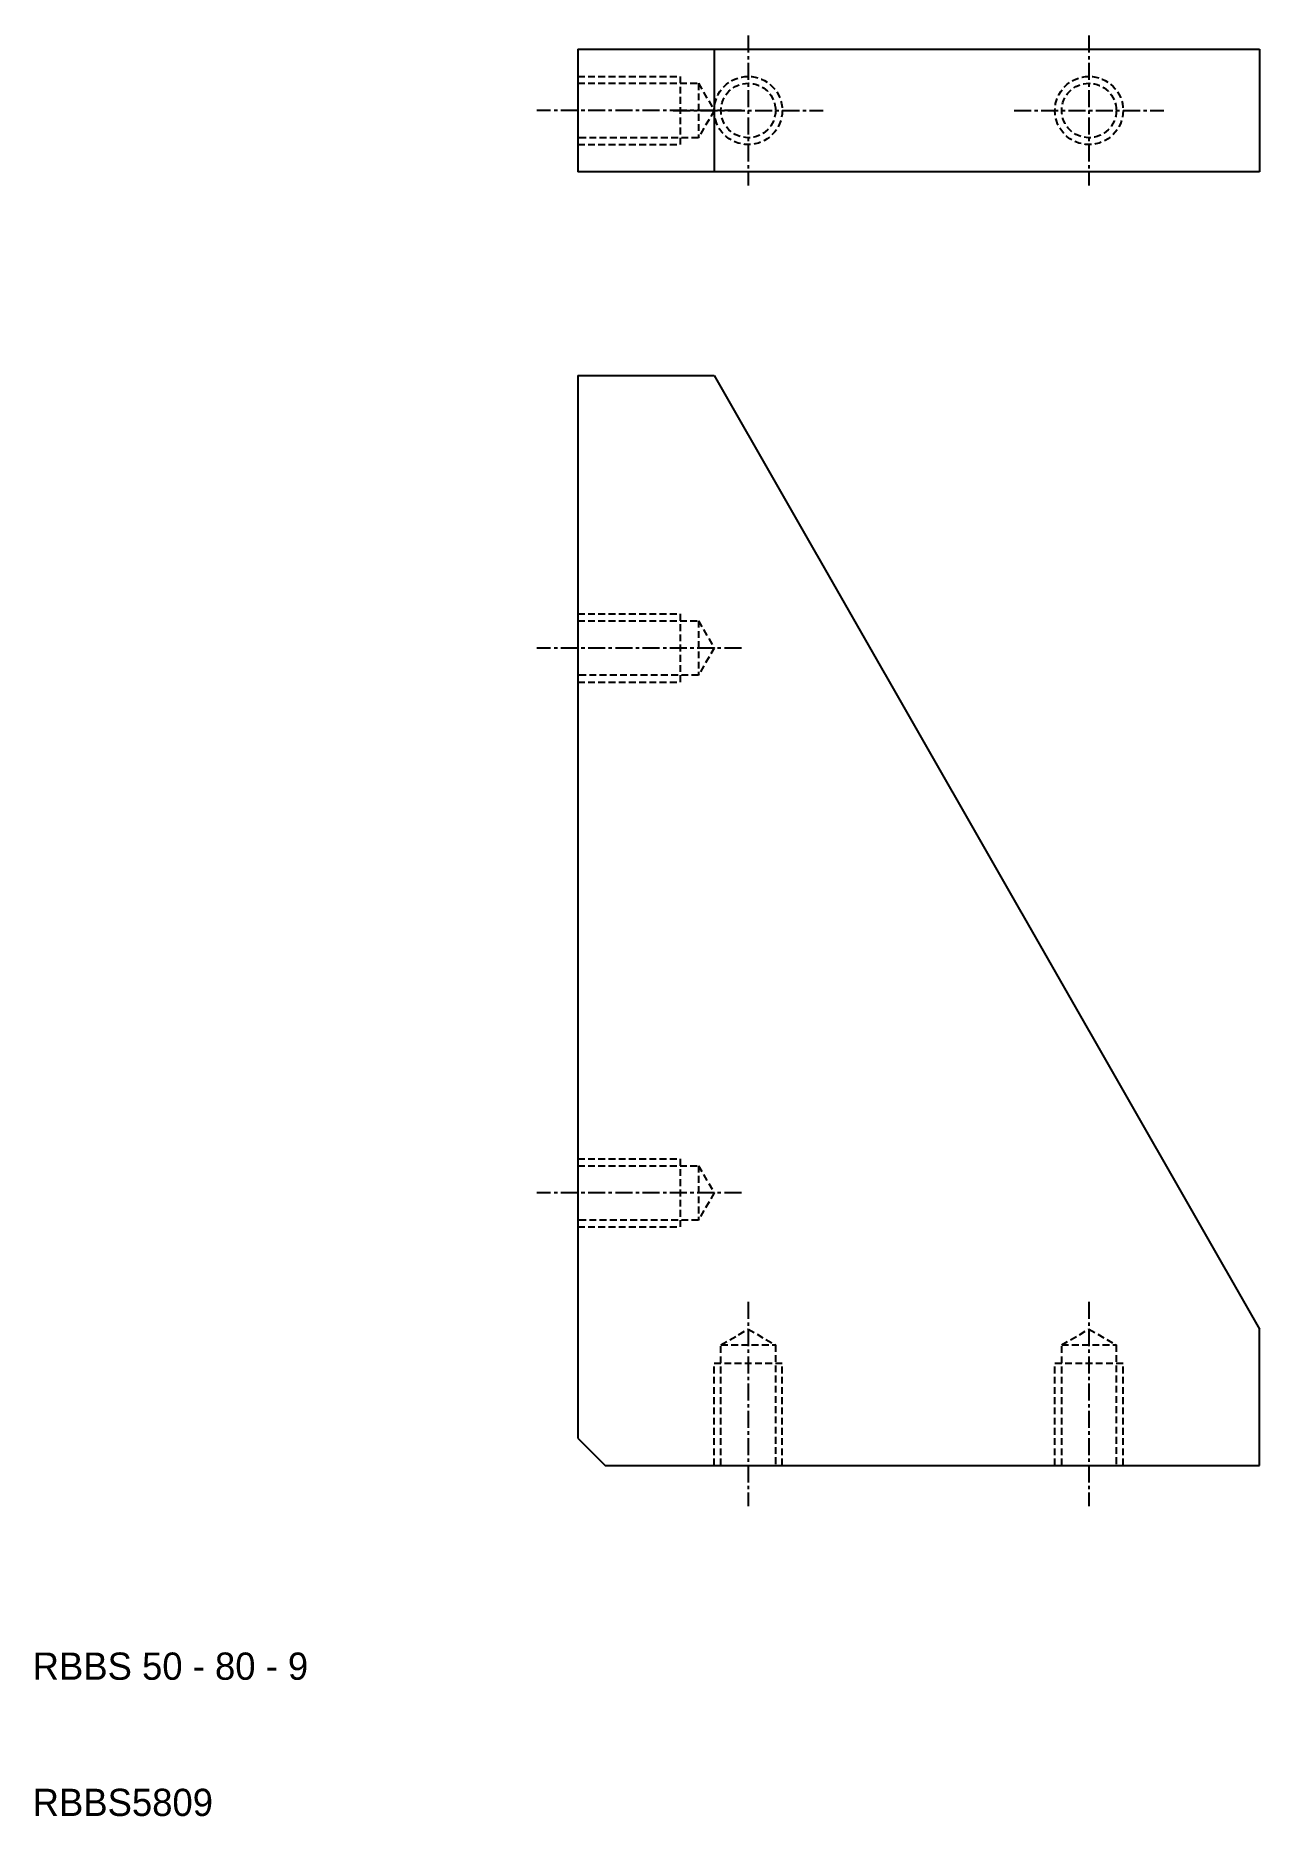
# Model space of a CAD drawing. Extents: x 10 to 100, y 10 to 141.
import ezdxf

# ---------------------------------------------------------------- set-up
doc = ezdxf.new("R2010")
doc.units = 0
doc.linetypes.add('CENTER', pattern=[2, 1.25, -0.25, 0.25, -0.25])
doc.linetypes.add('DASHED', pattern=[0.75, 0.5, -0.25])
doc.layers.get('0').update_dxf_attribs({"linetype": 'CONTINUOUS'})
doc.layers.add('CENTER', color=1, linetype='CENTER')

msp = doc.modelspace()

# ---------------------------------------------------------------- linework, layer by layer
at = {"color": 7, "linetype": 'CONTINUOUS'}
for p, q in [((50, 139.7), (100, 139.7)), ((50, 139.7), (50, 130.7)), ((60, 139.7), (60, 130.7)), ((100, 139.7), (100, 130.7)), ((100, 130.7), (50, 130.7)), ((50, 115.74), (50, 37.74)), ((50, 115.74), (60, 115.74)), ((60, 115.74), (100, 45.74)), ((100, 35.74), (100, 45.74)), ((50, 37.74), (52, 35.74)), ((52, 35.74), (100, 35.74))]:
    msp.add_line(p, q, dxfattribs=at)
at = {"color": 3, "linetype": 'DASHED'}
for p, q in [((50, 137.7), (57.5, 137.7)), ((57.5, 137.7), (57.5, 132.7)), ((50, 137.2), (58.85, 137.2)), ((58.85, 137.2), (58.85, 133.2)), ((58.85, 137.2), (60, 135.2)), ((60, 135.2), (58.85, 133.2)), ((58.85, 133.2), (50, 133.2)), ((50, 132.7), (57.5, 132.7)), ((50, 98.24), (57.5, 98.24)), ((57.5, 98.24), (57.5, 93.24)), ((50, 97.74), (58.85, 97.74)), ((58.85, 97.74), (58.85, 93.74)), ((58.85, 97.74), (60, 95.74)), ((60, 95.74), (58.85, 93.74)), ((58.85, 93.74), (50, 93.74)), ((50, 93.24), (57.5, 93.24)), ((50, 58.24), (57.5, 58.24)), ((50, 57.74), (58.85, 57.74)), ((57.5, 58.24), (57.5, 53.24)), ((58.85, 57.74), (58.85, 53.74)), ((58.85, 57.74), (60, 55.74)), ((60, 55.74), (58.85, 53.74)), ((58.85, 53.74), (50, 53.74)), ((50, 53.24), (57.5, 53.24)), ((60.5, 44.58), (62.5, 45.74)), ((60.5, 35.74), (60.5, 44.58)), ((60.5, 44.58), (64.5, 44.58)), ((62.5, 45.74), (64.5, 44.58)), ((64.5, 44.58), (64.5, 35.74)), ((85.5, 44.58), (87.5, 45.74)), ((85.5, 35.74), (85.5, 44.58)), ((85.5, 44.58), (89.5, 44.58)), ((87.5, 45.74), (89.5, 44.58)), ((89.5, 44.58), (89.5, 35.74)), ((60, 35.74), (60, 43.24)), ((60, 43.24), (65, 43.24)), ((65, 35.74), (65, 43.24)), ((85, 35.74), (85, 43.24)), ((85, 43.24), (90, 43.24)), ((90, 35.74), (90, 43.24))]:
    msp.add_line(p, q, dxfattribs=at)
for centre, radius in [((62.5, 135.2), 2.5), ((87.5, 135.2), 2.5), ((62.5, 135.2), 2), ((87.5, 135.2), 2)]:
    msp.add_circle(centre, radius, dxfattribs=at)
at = {"layer": 'CENTER', "color": 1, "linetype": 'CENTER'}
for p, q in [((62.5, 140.7), (62.5, 129.7)), ((87.5, 140.7), (87.5, 129.7)), ((62, 135.2), (47, 135.2)), ((57, 135.2), (68, 135.2)), ((82, 135.2), (93, 135.2)), ((62, 95.74), (47, 95.74)), ((62, 55.74), (47, 55.74)), ((62.5, 47.74), (62.5, 32.74)), ((87.5, 47.74), (87.5, 32.74))]:
    msp.add_line(p, q, dxfattribs=at)

# ---------------------------------------------------------------- texts
at = {"color": 7, "linetype": 'CONTINUOUS'}
for s, p in [('RBBS 50 - 80 - 9', (10, 20)), ('RBBS5809', (10, 10))]:
    msp.add_text(s, height=2, dxfattribs=at).set_placement(p)

doc.saveas('drawing.dxf')
